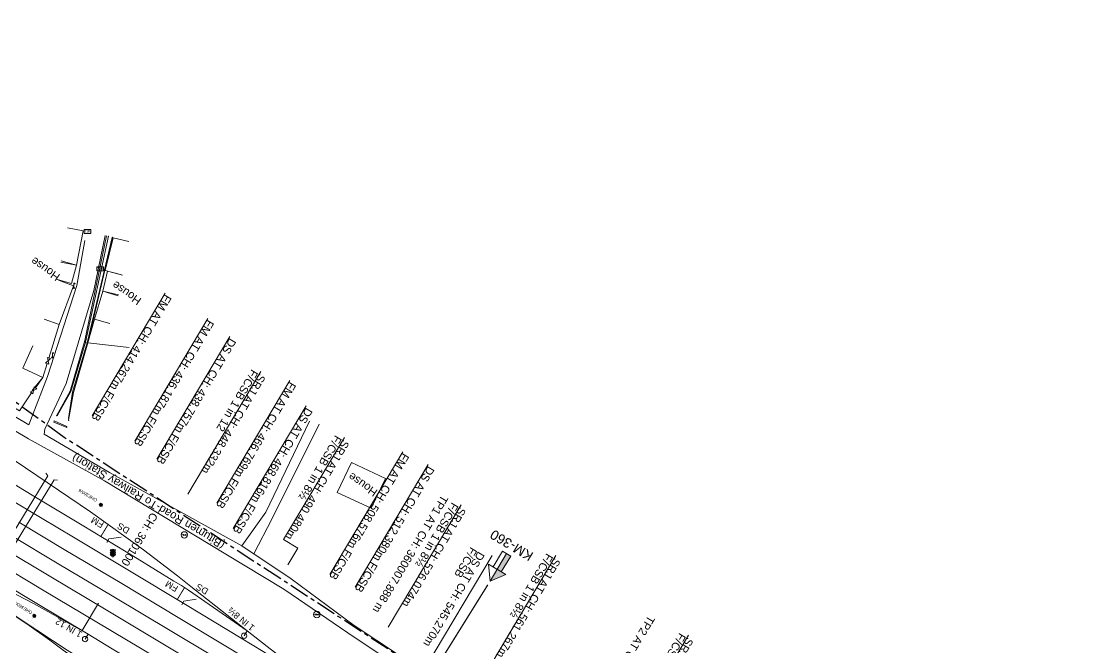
# Model space of a CAD drawing. Header units: metres. Extents: x 593168 to 611286, y 3401475 to 3412398.
# Drawn here: x 593999.9 to 594333.5, y 3411837.3 to 3412032.8 of the extents above; entities that cross this region are included whole.
import ezdxf
from ezdxf.enums import TextEntityAlignment as Align

# ---------------------------------------------------------------- set-up
doc = ezdxf.new("R2010")
doc.units = ezdxf.units.M
doc.header["$MEASUREMENT"] = 0
doc.linetypes.add('CENTER', pattern=[2, 1.25, -0.25, 0.25, -0.25])
doc.linetypes.add('PHANTOM2', pattern=[1.25, 0.625, -0.125, 0.125, -0.125, 0.125, -0.125])
for name, color, linetype, lineweight in [('Compound Wall', 251, 'Continuous', 0), ('Culvert Parapet', 7, 'Continuous', 0), ('Drain Bottom', 5, 'Continuous', 0), ('Drain Top', 5, 'Continuous', 0), ('Electric Pole', 251, 'Continuous', 0), ('Exg track', 7, 'Continuous', 0), ("EXG. TP CH's", 7, 'Continuous', 0), ('Existing IR Chainage', 7, 'Continuous', 0), ('Existing IR Track', 143, 'Continuous', 0), ('Fence', 251, 'F-LINE', 0), ('Gate', 251, 'Continuous', 0), ('IR PROP. DETAILS', 190, 'Continuous', 0), ('KM STONE', 7, 'Continuous', 0), ('Lamp_Post', 251, 'Continuous', 0), ('OHE MAST', 8, 'Continuous', 0), ('OHE MAST TEXT', 8, 'Continuous', 0), ('PROPOSED DFCC TRACK', 1, 'Continuous', 0), ('Residential Building Pucca', 251, 'Continuous', 0), ('Residential Building Semipucca', 251, 'Continuous', 0), ("SANEHWAL STN. SRJ'S", 251, 'Continuous', 0), ('Sign Board', 251, 'Continuous', 0), ('Subroad Edge', 34, 'Continuous', 0), ('Telephone Junction Box', 251, 'Continuous', 0), ('Text1', 251, 'Continuous', 0), ('TJB', 251, 'Continuous', 0)]:
    doc.layers.add(name, color=color, linetype=linetype, lineweight=lineweight)
doc.layers.add('Existing Railway Boundary', color=7, linetype='CENTER')
doc.layers.add('MATCH LINE', color=7, linetype='Continuous')
doc.styles.add('CUT-FILL', font='cut-fill.shx', dxfattribs={"height": 2})
doc.styles.get("Standard").update_dxf_attribs({"font": 'arial_0.ttf'})
doc.styles.add('Style-Arial', font='arial_0.ttf')
doc.linetypes.add('F-LINE', pattern='A,0.6,["X",Standard,S=0.3,R=0,X=0,Y=-0.15],0.1', length=0.7)

# ---------------------------------------------------------------- blocks, each defined once
blk = doc.blocks.new('EP')
blk.add_hatch(color=8).paths.add_polyline_path([(-0.21, -0.05), (-0.21, 0.16), (-0.93, -0.01), (-0.31, 0.07), (-0.31, -0.19), (0.31, 0), (0.31, -0.24), (0.94, -0.01), (0.41, -0.1), (0.43, 0.15)])
at = {"color": 8}
for p, q in [((-0.93, -0.01), (-0.21, 0.16)), ((-0.31, 0.07), (-0.93, -0.01)), ((-0.31, -0.19), (-0.31, 0.07)), ((0.31, 0), (-0.31, -0.19)), ((-0.21, 0.16), (-0.21, -0.05)), ((-0.21, -0.05), (0.43, 0.15)), ((0.31, -0.24), (0.31, 0)), ((0.43, 0.15), (0.41, -0.1)), ((0.94, -0.01), (0.31, -0.24)), ((0.41, -0.1), (0.94, -0.01))]:
    blk.add_line(p, q, dxfattribs=at)
blk.add_circle((0, 0), 1, dxfattribs=at)
blk = doc.blocks.new('SIG')
for color, points in [(1, [(-0.22, 0.42, 0.180295), (-0.01, 0.33, -0.00255), (0.01, 0.33, -0.00255), (0.02, 0.33, 0.180295), (0.23, 0.42, -0.002654), (0.25, 0.44, 0.184495), (0.33, 0.65, 1.000001), (-0.32, 0.65, 0.184495), (-0.24, 0.44, -0.002654)]), (2, [(0.23, -0.23, -0.002654), (0.25, -0.21, 0.184495), (0.33, 0.01, 1.000001), (-0.32, 0.01, 0.184495), (-0.24, -0.21, -0.002654), (-0.22, -0.23, 0.180295), (-0.01, -0.32, -0.00255), (0.01, -0.32, -0.00255), (0.02, -0.32, 0.180295)]), (3, [(0.23, -0.88, -0.002654), (0.25, -0.86, 0.184495), (0.33, -0.64, 1.000001), (-0.32, -0.64, 0.184495), (-0.24, -0.86, -0.002654), (-0.22, -0.88, 0.395599)])]:
    blk.add_hatch(color=color).paths.add_polyline_path(points)
for p, q in [((-0.31, 0.98), (-0.32, -0.9)), ((0.33, -0.9), (0.32, 0.98))]:
    blk.add_line(p, q)
for points in [[(-0.31, 0.98), (-0.81, 0.98, 0.198758), (-0.42, 0.41, 0.003814), (-0.31, 0.39, 0.003814)], [(-0.31, 0.33), (-0.81, 0.33, 0.198758), (-0.42, -0.23, 0.003727), (-0.32, -0.26, 0.003727)], [(0.32, 0.98), (0.82, 0.98, -0.198758), (0.44, 0.41, -0.003814), (0.32, 0.39, -0.003814)], [(0.32, 0.33), (0.82, 0.33, -0.198758), (0.44, -0.23, -0.003727), (0.33, -0.26, -0.003727)], [(-0.32, -0.32), (-0.81, -0.32, 0.198758), (-0.42, -0.88, 0.003639), (-0.32, -0.9)], [(0.33, -0.32), (0.82, -0.32, -0.198758), (0.44, -0.88, -0.003639), (0.33, -0.9)]]:
    blk.add_lwpolyline(points, format="xyb")
for centre, radius, start, end in [((0.01, 0.91), 0.324, 12.4049, 167.5951), ((0.01, 0.81), 0.357, 27.7578, 152.2422), ((0.01, -0.9), 0.324, 181.4572, 358.5428)]:
    blk.add_arc(centre, radius, start, end)
blk = doc.blocks.new('GT')
at = {"layer": 'Gate'}
for p, q in [((-0.5, -0.5), (-0.5, 0.5)), ((-0.5, 0.5), (0.5, -0.5)), ((0.5, 0.5), (0.5, -0.5))]:
    blk.add_line(p, q, dxfattribs=at)
blk.add_lwpolyline([(0.5, 0.5), (-0.5, -0.5)], dxfattribs=at)
blk = doc.blocks.new('TJB')
at = {"layer": 'TJB'}
for p, q in [((1.04, 0.63), (-1.09, 0.63)), ((-1.09, 0.63), (-1.09, -0.63)), ((1.04, -0.63), (1.04, 0.63)), ((-1.09, -0.63), (1.04, -0.63))]:
    blk.add_line(p, q, dxfattribs=at)
at = {"layer": 'TJB', "style": 'CUT-FILL'}
blk.add_text('TJB', height=0.739, dxfattribs=at).set_placement((-0.9, -0.38))
blk = doc.blocks.new('LP')
for points in [[(0, 0), (0, 1.5)], [(0.25, 1.35), (0.44, 1.35)]]:
    blk.add_lwpolyline(points)
for centre, radius, start, end in [((0.07, 0.99), 0.519, 57.6425, 97.3165), ((0.34, 1.33), 0.094, 11.7012, 168.0476)]:
    blk.add_arc(centre, radius, start, end)
at = {"extrusion": (0, 0, -1)}
blk.add_ellipse((0, 0.01), major_axis=(0.308, 0), ratio=0.400495, dxfattribs=at)
blk.add_ellipse((0.35, 1.36), major_axis=(0.0017, 0.0438), ratio=0.461056, start_param=1.74022, end_param=4.575836)
blk = doc.blocks.new('KM POST PLAN')
h = blk.add_hatch(color=256)
h.dxf.hatch_style = 1
h.paths.add_polyline_path([(0, -8.47), (-3, -8.47), (-3, -20), (0, -20)])
h.paths.add_polyline_path([(0, -8.47), (0, 0), (-6.25, -8.47)])
for points in [[(0, 0), (-6.25, -8.47), (6.25, -8.47)], [(0, 0), (0, -20)], [(0, 0), (6.25, -8.47)], [(3, -8.47), (3, -20), (-3, -20), (-3, -8.47)]]:
    blk.add_lwpolyline(points)
at = {"style": 'Style-Arial'}
blk.add_attdef('KM-POST', text='', height=6, dxfattribs=at).set_placement((0, -26, -263.95), align=Align.MIDDLE_CENTER)
blk = doc.blocks.new('OHE MAST')
h = blk.add_hatch(color=256)
h.dxf.hatch_style = 1
edge = h.paths.add_edge_path()
edge.add_arc((0, 0), 0.514, 0, 360)
at = {"const_width": 0.01}
for points in [[(1.5, 3.5), (1.5, 2), (-1.5, 2), (-1.5, 3.5)], [(0, 2), (0, 0)]]:
    blk.add_lwpolyline(points, dxfattribs=at)
blk.add_circle((0, 0), 0.514)

msp = doc.modelspace()

# ---------------------------------------------------------------- linework, layer by layer
at = {"layer": 'Compound Wall'}
for points in [[(594011.7094, 3411938.1214, 255.4772), (594008.4781, 3411927.6826, 255.4642)], [(594033.5444, 3411931.0087, 255.2303), (594020.5891, 3411932.4171, 255.8301), (594022.7115, 3411939.8617, 254.8094)], [(594007.9211, 3411925.978, 255.4822), (594006.6062, 3411921.6497, 256.427), (594004.2467, 3411918.4265, 255.9111)]]:
    msp.add_polyline3d(points, dxfattribs=at)
at = {"layer": 'Culvert Parapet'}
msp.add_polyline3d([(594014.0403, 3411905.9664, 256.6459), (594010.0463, 3411907.7125, 256.415), (594010.0721, 3411908.0843, 256.376), (594014.0718, 3411906.3357, 256.376)], close=True, dxfattribs=at)
at = {"layer": 'Drain Bottom'}
for points in [[(594011.0585, 3411909.6091, 254.8744), (594015.3374, 3411917.2076, 255.0194), (594019.8934, 3411932.6472, 255.4053), (594027.0634, 3411965.7128, 255.4063)], [(594028.2498, 3411965.3708, 255.4952), (594020.3597, 3411932.4876, 255.4033), (594015.8049, 3411917.0145, 255.0814), (594014.6135, 3411908.8528, 254.8824)]]:
    msp.add_polyline3d(points, dxfattribs=at)
for p in [(594027.063, 3411965.713, 255.406), (594028.25, 3411965.371, 255.495), (594019.893, 3411932.647, 255.405), (594014.614, 3411908.853, 254.882)]:
    msp.add_point(p, dxfattribs=at)
at = {"layer": 'Drain Top'}
for points in [[(594026.4732, 3411965.8737, 255.9201), (594019.7167, 3411933.1722, 255.5392), (594015.0704, 3411917.3455, 255.5852), (594010.8483, 3411909.6928, 255.7212)], [(594014.5895, 3411908.276, 256.146), (594016.1248, 3411916.891, 255.6022), (594020.5891, 3411932.4171, 255.8301), (594028.3354, 3411965.3508, 255.9201)]]:
    msp.add_polyline3d(points, dxfattribs=at)
for p in [(594019.717, 3411933.172, 255.539), (594015.07, 3411917.346, 255.585), (594016.125, 3411916.891, 255.602), (594010.848, 3411909.693, 255.721), (594014.59, 3411908.276, 256.146)]:
    msp.add_point(p, dxfattribs=at)
at = {"layer": 'Exg track'}
for p, q in [((594020.6806, 3411841.5072), (594019.7559, 3411839.9528)), ((594070.3508, 3411842.5457), (594069.4261, 3411840.9913))]:
    msp.add_line(p, q, dxfattribs=at)
at = {"layer": 'Exg track', "const_width": 0.3}
for points, elevation in [([(594026.9633, 3411875.7129), (594024.6759, 3411871.9607)], 256.361), ([(594050.8042, 3411856.0023), (594048.5397, 3411852.2612)], 256.338)]:
    msp.add_lwpolyline(points, dxfattribs=dict(at, elevation=elevation))
at = {"layer": 'Exg track'}
for points, elevation in [([(594026.5344, 3411870.0474), (594027.206, 3411871.1986), (594031.059, 3411871.7659)], 256.453), ([(594049.9553, 3411850.6254), (594050.627, 3411851.7765), (594054.48, 3411852.3439)], 256.4759)]:
    msp.add_lwpolyline(points, dxfattribs=dict(at, elevation=elevation))
for centre in [(594069.4261, 3411840.9913), (594019.7559, 3411839.9528)]:
    msp.add_circle(centre, 0.8325, dxfattribs=at)
at = {"layer": 'Existing IR Chainage', "color": 7, "linetype": 'Continuous', "lineweight": 13, "flags": 128}
msp.add_lwpolyline([(594023.9654, 3411851.1921), (594018.8413, 3411842.6048)], dxfattribs=at)
at = {"layer": 'Existing IR Track', "flags": 128}
for points in [[(594019.0077, 3411833.4774), (594014.1857, 3411836.469), (594000.1277, 3411845.6918), (593986.5281, 3411854.7694), (593972.9231, 3411863.8783), (593967.4803, 3411867.2093), (593964.0892, 3411869.2946), (593954.5897, 3411875.1037), (593918.5002, 3411896.9474), (593900.3186, 3411907.8764), (593886.8846, 3411915.9188), (593864.8936, 3411929.0745), (593851.4097, 3411937.1348), (593829.5792, 3411950.1845), (593811.82, 3411960.7991), (593794.2, 3411971.3248), (593776.2571, 3411982.0435), (593757.7891, 3411993.0836), (593743.4007, 3412001.685), (593728.4405, 3412010.6161), (593709.4911, 3412021.9259), (593691.2056, 3412032.8391)], [(594098.5293, 3411820.4394), (594080.2895, 3411832.9917), (594077.8536, 3411834.507), (594075.3474, 3411836.031), (594068.5071, 3411840.1803), (594051.6562, 3411850.3747), (594033.1611, 3411861.57), (594016.1687, 3411871.7114), (594001.4241, 3411880.5073), (593968.9637, 3411899.8696)], [(594081.1584, 3411834.074), (594076.6159, 3411837.6317), (594070.3508, 3411842.5457), (594052.8002, 3411856.3569), (594048.6176, 3411859.7268), (594038.0014, 3411867.7617), (594021.4134, 3411879.7108), (593991.098, 3411900.1703)], [(594070.3508, 3411842.5457), (594052.0437, 3411855.2247), (594049.8182, 3411856.6209), (594047.4967, 3411858.0381), (594036.0209, 3411865.0446), (594018.8724, 3411875.4986), (594003.7823, 3411884.5629), (593988.2704, 3411893.8842)], [(594020.6806, 3411841.5072), (594003.8477, 3411850.9629), (593992.9313, 3411856.527), (593988.8547, 3411858.5325), (593984.7763, 3411860.5357), (593973.7458, 3411865.9684), (593968.1826, 3411868.7655), (593964.6886, 3411870.531), (593936.3994, 3411886.1137)], [(594126.4004, 3411798.4431), (594107.6709, 3411811.4546), (594105.678, 3411812.6922), (594103.4639, 3411814.0271), (594096.6732, 3411818.0956), (594078.4392, 3411828.8478), (594062.1771, 3411838.6222), (594049.3093, 3411846.4036), (594030.7026, 3411857.5544), (594013.7367, 3411867.6243), (593999.0394, 3411876.4009)], [(594164.8487, 3411768.2735), (594150.4398, 3411778.9533), (594138.0294, 3411787.5089), (594135.3528, 3411789.2991), (594132.6687, 3411791.0693), (594125.2819, 3411795.8184), (594109.4486, 3411805.037), (594093.8465, 3411814.1532), (594075.6643, 3411825.0567), (594059.55, 3411834.7206), (594046.8224, 3411842.3401), (594028.2549, 3411853.4189), (594011.5573, 3411863.3735), (593996.67, 3411872.2691)], [(594057.2332, 3411830.5704), (594044.5894, 3411838.1729), (594025.8646, 3411849.3779), (594009.0151, 3411859.4075), (593994.2809, 3411868.2057)], [(594335.3148, 3411647.6585), (594321.3413, 3411655.9725), (594310.3139, 3411662.5653), (594299.2853, 3411669.1588), (594282.3102, 3411679.318), (594265.335, 3411689.4772), (594249.3622, 3411699.045), (594233.3918, 3411708.6112), (594217.6369, 3411718.2307), (594201.8847, 3411727.8491), (594182.716, 3411739.8767), (594167.9479, 3411749.2577), (594156.9131, 3411756.3452), (594142.3296, 3411765.6846), (594101.8933, 3411791.7248), (594085.8784, 3411801.8772), (594065.0689, 3411814.6802), (594047.2465, 3411825.5304), (594028.2629, 3411836.9191), (594020.6806, 3411841.5072), (594004.1613, 3411851.3645), (593985.7539, 3411862.3418)], [(594337.5001, 3411651.3045), (594323.6996, 3411659.5426), (594312.5068, 3411666.2299), (594301.5499, 3411672.7762), (594284.5261, 3411683.0162), (594268.2067, 3411692.8326), (594251.6387, 3411702.8408), (594235.6558, 3411712.4963), (594219.9856, 3411722.146), (594203.4407, 3411732.3346), (594185.1351, 3411743.7705), (594170.3863, 3411753.0684), (594159.3252, 3411760.1143), (594145.1366, 3411769.1196), (594104.1669, 3411795.4312), (594087.448, 3411806.1138), (594068.6127, 3411817.9029), (594054.1185, 3411826.7874), (594041.9566, 3411834.1359), (594023.4054, 3411845.2108), (594006.4128, 3411855.3301), (593991.8481, 3411864.0183)]]:
    msp.add_lwpolyline(points, dxfattribs=at)
at = {"layer": 'Existing Railway Boundary', "ltscale": 5}
msp.add_lwpolyline([(595219.3757, 3411224.4926), (595139.956, 3411236.51), (595055.2514, 3411260.2607), (595055.2471, 3411260.3203), (595019.6301, 3411275.5296), (595019.8343, 3411275.5642), (594996.1386, 3411287.071), (594964.5551, 3411304.37), (594878.4143, 3411354.1285), (594195.4154, 3411765.8048), (594139.4384, 3411820.4266), (594013.2418, 3411902.9335), (593973.1737, 3411931.7423), (593936.2204, 3411951.7466)], dxfattribs=at)
at = {"layer": 'Fence'}
msp.add_lwpolyline([(594003.0767, 3411916.8392), (593999.2943, 3411911.1651), (593980.9435, 3411922.1849), (593971.0432, 3411927.8926)], dxfattribs=at)
at = {"layer": 'IR PROP. DETAILS'}
msp.add_lwpolyline([(594127.0822, 3411741.534, 0.04122277), (594099.2837, 3411767.7968), (594025.4327, 3411826.8608, 0.02380503), (593991.4194, 3411851.5045)], format="xyb", dxfattribs=at)
at = {"layer": 'MATCH LINE', "linetype": 'PHANTOM2', "ltscale": 15, "const_width": 0.4}
msp.add_lwpolyline([(594145.5271, 3411856.8874), (594055.4087, 3411712.1538)], dxfattribs=at)
at = {"layer": 'PROPOSED DFCC TRACK', "color": 7, "linetype": 'Continuous', "flags": 128}
for points, elevation in [([(593983.9677, 3411853.4407), (593985.2038, 3411853.4244), (594008.0934, 3411890.8697), (594007.5146, 3411891.7487)], -0.0005), ([(593987.8247, 3411851.1713), (593987.2491, 3411852.2653), (594010.1387, 3411889.7105), (594011.1847, 3411889.5938)], 0.0005)]:
    msp.add_lwpolyline(points, dxfattribs=dict(at, elevation=elevation))
at = {"layer": 'Residential Building Pucca'}
for points in [[(594014.2898, 3411968.3867, 255.9151), (594019.1971, 3411967.4364, 255.9151), (594017.1146, 3411956.6822, 255.5512), (594012.2072, 3411957.6325, 255.5512)], [(594030.8191, 3411953.7577, 255.6872), (594025.9893, 3411955.0661, 255.6872), (594028.5451, 3411965.2745, 255.9441), (594033.3945, 3411964.0625, 255.9441)], [(594012.3062, 3411958.0477, 255.5512), (594017.1146, 3411956.6822, 255.5512), (594015.505, 3411951.0144, 256.6919), (594010.6966, 3411952.3799, 256.6919)], [(594030.1668, 3411947.4212, 254.8624), (594025.3013, 3411948.5669, 254.8624), (594026.7711, 3411954.8087, 255.2683), (594031.4313, 3411953.5496, 255.2683)], [(594011.5056, 3411951.9712, 255.7442), (594016.1933, 3411950.2362, 255.7442), (594011.7094, 3411938.1214, 255.4772), (594007.0217, 3411939.8564, 255.4772)], [(594027.5025, 3411938.4363, 254.8094), (594022.7115, 3411939.8617, 254.8094), (594025.3013, 3411948.5669, 254.8624), (594030.0923, 3411947.1415, 254.8624)]]:
    msp.add_polyline3d(points, dxfattribs=at)
msp.add_polyline3d([(594113.5378, 3411890.1043, 258.5473), (594109.0652, 3411880.7747, 257.7496), (594098.4617, 3411885.7241, 258.1145), (594102.9476, 3411895.0815, 258.1145)], close=True, dxfattribs=at)
at = {"layer": 'Residential Building Semipucca'}
msp.add_polyline3d([(594003.4256, 3411931.468, 256.0911), (594000.335, 3411924.5686, 256.0911), (594006.6062, 3411921.6497, 256.427), (594003.2666, 3411917.5568, 256.427)], dxfattribs=at)
at = {"layer": "SANEHWAL STN. SRJ'S", "lineweight": 13, "flags": 128}
for points in [[(594044.7958, 3411947.9093), (594021.9983, 3411909.614)], [(594074.6292, 3411923.4712), (594051.8316, 3411885.1759)], [(594100.7658, 3411902.8902), (594081.7688, 3411870.979), (594086.2305, 3411868.3229), (594083.1018, 3411863.0674)], [(594119.0006, 3411898.3897), (594096.2031, 3411860.0944)], [(594137.2157, 3411881.899), (594114.4182, 3411843.6037)], [(594166.7608, 3411865.9945), (594146.7598, 3411832.3968)], [(594208.2375, 3411841.158), (594188.2304, 3411807.5502)]]:
    msp.add_lwpolyline(points, dxfattribs=at)
for points, elevation in [([(594058.0527, 3411940.0174), (594035.2551, 3411901.7221)], -0.1969), ([(594064.9609, 3411934.4415), (594042.1634, 3411896.1461)], 256.453), ([(594083.683, 3411920.6344), (594060.8854, 3411882.3391)], -0.1739), ([(594088.8265, 3411912.7231), (594066.029, 3411874.4278)], 256.4759), ([(594126.9008, 3411894.4799), (594104.1032, 3411856.1846)], 256.6499), ([(594146.8579, 3411866.0805), (594126.1278, 3411831.2582)], 256.628)]:
    msp.add_lwpolyline(points, dxfattribs=dict(at, elevation=elevation))
at = {"layer": 'Subroad Edge'}
for points in [[(594002.1553, 3411906.8572, 256.7839), (593979.7138, 3411920.1486, 256.7589), (593943.2916, 3411941.9711, 256.7509), (593911.2969, 3411961.5813, 256.304), (593899.1513, 3411970.5796, 256.241), (593898.1139, 3411970.9781, 256.285), (593912.5299, 3411994.3476, 256.369), (593925.2209, 3412015.8986, 256.382)], [(594002.0641, 3411902.4836, 256.7179), (593977.7995, 3411916.831, 256.7879), (593941.6726, 3411938.38, 256.8308), (593908.9689, 3411957.2952, 256.355), (593895.7036, 3411968.6472, 256.32), (593888.1043, 3411978.2599, 256.399)], [(594027.3387, 3411891.9862, 256.8348), (594006.9582, 3411903.9108, 256.7449), (594007.1866, 3411905.4828, 256.6009), (594013.898, 3411919.7157, 255.7062), (594022.5219, 3411948.8074, 255.7741), (594026.0547, 3411965.9599, 255.9258)], [(594002.1553, 3411906.8572, 256.7839), (594007.9833, 3411921.8808, 255.7612), (594017.1581, 3411950.3875, 255.7312), (594019.6985, 3411964.4438, 255.8811)], [(594068.7511, 3411869.013, 256.7349), (594076.1622, 3411879.5785, 255.1653), (594089.878, 3411907.9722, 255.1813)], [(594092.8344, 3411907.0889, 255.1673), (594078.2185, 3411877.5833, 255.1103), (594072.4724, 3411866.5282, 256.7572)], [(594002.0641, 3411902.4836, 256.7179), (594025.8225, 3411889.3196, 256.7929)], [(594743.4914, 3411433.5636, 256.252), (594625.8162, 3411503.3334, 256.1021), (594565.4057, 3411539.8208, 256.0261), (594494.0908, 3411582.2968, 256.191), (594426.3824, 3411623.0386, 256.0981), (594414.3151, 3411630.279, 256.0251), (594392.0459, 3411643.6024, 256.0181), (594332.2068, 3411679.0563, 256.141), (594277.4658, 3411712.2587, 256.196), (594236.9134, 3411736.3523, 256.168), (594204.317, 3411753.9367, 256.188), (594179.417, 3411772.9736, 256.324), (594168.7041, 3411785.0447, 256.251), (594160.2137, 3411800.1846, 256.271), (594124.6682, 3411830.2902, 256.418), (594103.7824, 3411844.1325, 256.5319), (594084.0928, 3411858.7686, 256.8268), (594068.7511, 3411869.013, 256.7349), (594027.3444, 3411891.9881, 256.8348)], [(594741.3132, 3411431.1755, 256.366), (594624.0587, 3411501.0332, 256.14), (594563.9086, 3411537.0264, 256.121), (594492.3074, 3411580.1653, 256.196), (594425.254, 3411620.5933, 256.132), (594413.1004, 3411627.8898, 256.0831), (594390.6829, 3411641.0931, 256.0761), (594330.8517, 3411676.6707, 256.183), (594275.8019, 3411709.961, 256.22), (594235.3906, 3411734.1183, 256.184), (594202.4252, 3411751.0938, 256.409), (594175.6376, 3411770.1478, 256.412), (594165.7046, 3411782.3655, 256.297), (594156.6771, 3411797.4123, 256.159), (594123.5115, 3411827.4402, 256.367), (594101.8387, 3411841.914, 256.5059), (594081.7943, 3411855.4943, 256.9168), (594063.7375, 3411866.4897, 256.8408), (594025.8282, 3411889.3214, 256.7929)]]:
    msp.add_polyline3d(points, dxfattribs=at)

# ---------------------------------------------------------------- block references
at = {"layer": 'Electric Pole', "xscale": 0.9997078270007302, "yscale": 0.9997078270007302, "zscale": 0.9997078270007302}
for p in [(594050.7513, 3411872.4675, 258.4354), (594092.1173, 3411847.6106, 258.8253)]:
    msp.add_blockref('EP', p, dxfattribs=at)
at = {"layer": 'Gate', "yscale": 0.9997078268781261}
for p, xscale, zscale, rotation in [((594008.1996, 3411926.8303, 156.3202), 1.793303364039267, 1.793303364039267, 71.71472601827747), ((594003.6617, 3411917.6329, 156.3202), 1.971919063830578, 1.971919063830578, 53.71472601820879)]:
    msp.add_blockref('GT', p, dxfattribs=dict(at, xscale=xscale, zscale=zscale, rotation=rotation))
at = {"layer": 'KM STONE', "xscale": 0.5, "yscale": 0.5, "zscale": 0.5, "rotation": 148.9903102435466}
msp.add_blockref('KM POST PLAN', (594146.247, 3411858.0436), dxfattribs=at).add_auto_attribs({'KM-POST': 'KM-360'})
at = {"layer": 'Lamp_Post', "xscale": 0.9997078269360797, "yscale": 0.9997078269360797, "zscale": 0.9997078269360797}
for p in [(594016.2561, 3411949.5641, 255.7512), (594009.585, 3411927.8575, 255.5722)]:
    msp.add_blockref('LP', p, dxfattribs=at)
at = {"layer": 'OHE MAST', "rotation": 149.0208306544456}
for p in [(594024.7145, 3411881.8302), (594024.7203, 3411881.832), (594003.9067, 3411847.1438), (594003.9126, 3411847.1456)]:
    msp.add_blockref('OHE MAST', p, dxfattribs=at)
at = {"layer": 'Sign Board', "xscale": 0.9997078270007302, "yscale": 0.9997078270007302, "zscale": 0.9997078270007302}
msp.add_blockref('SIG', (594028.4268, 3411866.7925, 256.347), dxfattribs=at)
at = {"layer": 'Telephone Junction Box', "xscale": 0.9997078269360797, "yscale": 0.9997078269360797, "zscale": 0.9997078269360797}
for p in [(594020.5241, 3411967.1954, 255.9481), (594024.4707, 3411955.5745, 255.2463)]:
    msp.add_blockref('TJB', p, dxfattribs=at)

# ---------------------------------------------------------------- texts
at = {"layer": 'Exg track'}
for s, rotation, p in [('FM', 149.797857, (594025.8581, 3411876.1979)), ('DS', 149.797857, (594033.8989, 3411874.4053, -4.3027)), ('FM', 149.797857, (594049.0223, 3411856.2693)), ('DS', 149.797857, (594058.4818, 3411855.4358, -4.3027)), ('1 IN 8½', 140.837415, (594072.922, 3411843.8243, 513.4281)), ('1 IN 12', 149.797857, (594019.0558, 3411842.0162, 342.4782))]:
    msp.add_text(s, height=2, rotation=rotation, dxfattribs=at).set_placement(p)
at = {"layer": "EXG. TP CH's", "color": 7, "lineweight": 0, "char_height": 2.5, "attachment_point": 6, "rotation": 239, "line_spacing_factor": 0.60024, "style": 'Style-Arial'}
for s, insert in [('TP1 AT CH: 360007.888 m', (594110.5013, 3411848.4249)), ('TP2 AT CH: 359947.405 m', (594175.05, 3411810.8021))]:
    msp.add_mtext(s, dxfattribs=dict(at, insert=insert))
at = {"layer": 'Existing IR Chainage', "color": 7, "lineweight": 0, "insert": (594032.0012, 3411863.0842), "char_height": 2.5, "attachment_point": 6, "rotation": 239.174952, "line_spacing_factor": 0.60036, "style": 'Style-Arial'}
msp.add_mtext('CH: 360100', dxfattribs=at)
at = {"layer": 'OHE MAST TEXT'}
for s, p in [('OHE360/6', (594023.6635, 3411883.5696, 257.675)), ('OHE360/5', (594003.4491, 3411848.455, 260.21))]:
    msp.add_text(s, height=1, rotation=149, dxfattribs=at).set_placement(p)
at = {"layer": "SANEHWAL STN. SRJ'S", "lineweight": 13, "char_height": 2.5, "width": 48.267487, "attachment_point": 4, "rotation": 239.23426, "line_spacing_factor": 0.648, "style": 'Style-Arial'}
for s, insert in [('FM AT CH: 414.267m F/CSB', (594045.8213, 3411947.1414)), ('FM AT CH: 436.187m F/CSB', (594059.0782, 3411939.2495)), ('DS AT CH: 438.757m F/CSB', (594065.9865, 3411933.4988)), ('SRJ AT CH: 448.332m \\PF/CSB 1 in 12', (594073.9923, 3411923.0528)), ('FM AT CH: 466.769m F/CSB', (594084.7085, 3411919.8665)), ('DS AT CH: 468.816m F/CSB', (594089.852, 3411911.7805)), ('SRJ AT CH: 490.480m \\PF/CSB 1 in 8½', (594100.1289, 3411902.4718)), ('FM AT CH: 508.576m F/CSB', (594120.0261, 3411897.6218)), ('DS AT CH: 512.380m F/CSB', (594127.9263, 3411893.5372)), ('SRJ AT CH: 526.074m \\PF/CSB 1 in 8½', (594136.5788, 3411881.4806)), ('DS AT CH: 545.270m \\PF/CSB', (594142.4193, 3411867.5647)), ('SRJ AT CH: 561.267m \\PF/CSB 1 in 8½', (594166.1239, 3411865.576)), ('SRJ AT CH: 609.706m \\PF/CSB 1 in 8½', (594207.6006, 3411840.7395))]:
    msp.add_mtext(s, dxfattribs=dict(at, insert=insert))
at = {"layer": 'Subroad Edge'}
msp.add_text('(Bitumen Road-To Railway Station)', height=2.5, rotation=149.331366, dxfattribs=at).set_placement((594063.6553, 3411870.0236))
at = {"layer": 'Telephone Junction Box'}
msp.add_text('TJB', height=0.5, dxfattribs=at).set_placement((594020.524, 3411967.195, 255.948))
at = {"layer": 'Text1'}
for p in [(594012.1843, 3411953.6242, 156.3202), (594037.5745, 3411946.1311, 156.3202), (594111.3159, 3411886.3018, 156.3202)]:
    msp.add_text('House', height=2.5, rotation=145.065148, dxfattribs=at).set_placement(p)

doc.saveas('drawing.dxf')
